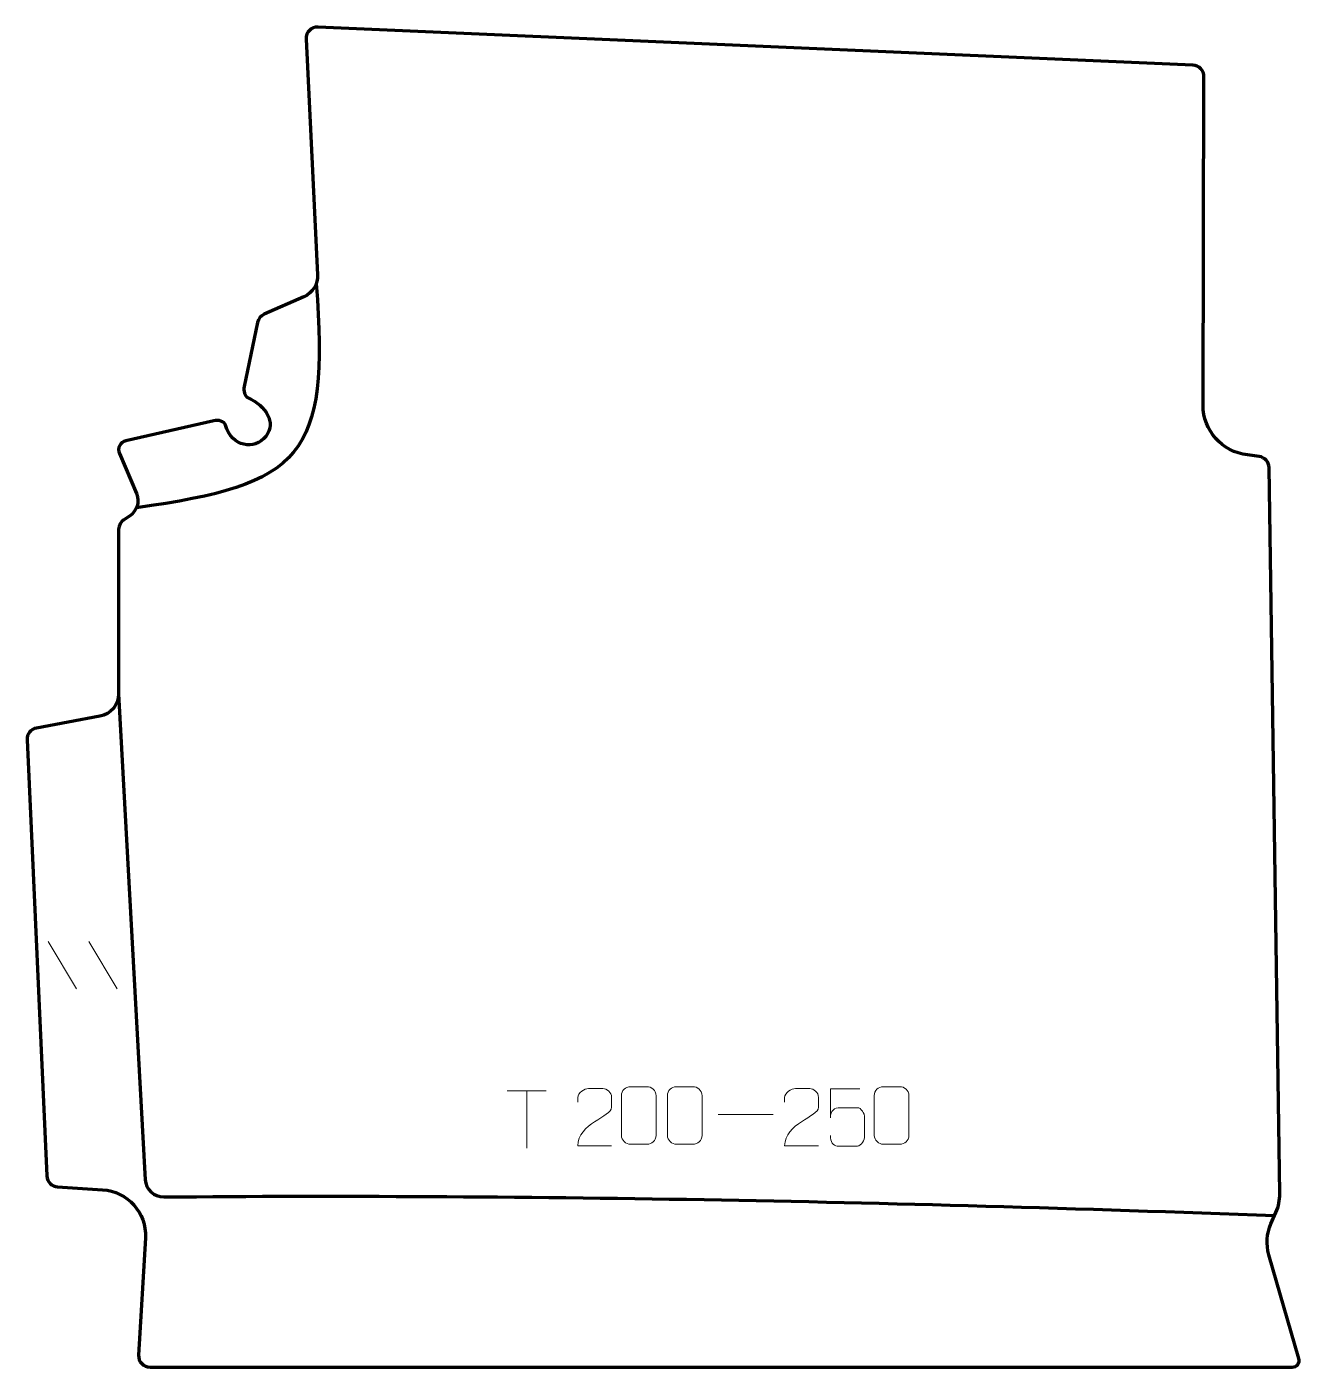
# Model space of a CAD drawing. Header units: millimetres. Extents: x -277 to 277, y -291 to 292.
import ezdxf

# ---------------------------------------------------------------- set-up
doc = ezdxf.new("R2010")
doc.units = ezdxf.units.MM
doc.header["$MEASUREMENT"] = 0
for name, color, linetype in [('layer 1', 7, 'Continuous'), ('layer 2', 7, 'Continuous'), ('layer 3', 7, 'Continuous')]:
    doc.layers.add(name, color=color, linetype=linetype)

msp = doc.modelspace()

# ---------------------------------------------------------------- linework, layer by layer
at = {"layer": 'layer 1', "color": 250, "lineweight": 9}
for points in [[(-267.602, -106.3613), (-267.602, -106.3613), (-255.2377, -126.9056), (-255.2377, -126.9056)], [(-249.8721, -106.3613), (-249.8721, -106.3613), (-237.5078, -126.9056), (-237.5078, -126.9056)], [(-67.8076, -171.2746), (-67.8076, -171.2746), (-50.8204, -171.2746), (-50.8204, -171.2746)], [(-59.3138, -196.2046), (-59.3138, -196.2046), (-59.3138, -171.2511), (-59.3138, -171.2511)], [(23.9471, -181.6112), (23.9471, -181.6112), (47.9251, -181.6112), (47.9251, -181.6112)]]:
    msp.add_open_spline(points, degree=3, dxfattribs=at)
for points, knots in [([(-22.3884, -195.2705), (-27.3028, -195.2702), (-32.2172, -195.2702), (-37.1313, -195.2705), (-37.1313, -195.2705), (-37.1313, -185.3382), (-22.4803, -182.697), (-22.3884, -178.3867), (-22.3884, -178.3867), (-22.3887, -176.9626), (-22.3887, -175.5389), (-22.3884, -174.1156), (-22.3884, -174.1156), (-22.4053, -172.0385), (-24.5281, -170.3137), (-26.1991, -170.2964), (-26.1991, -170.2964), (-28.2723, -170.2968), (-30.3452, -170.2968), (-32.4176, -170.2964), (-32.4176, -170.2964), (-34.2397, -170.2799), (-37.0644, -172.072), (-37.1313, -174.1656), (-37.1313, -174.1656), (-37.1313, -174.1656), (-37.1313, -176.2204), (-37.1313, -176.2204)], [0, 0, 0, 0, 0.125, 0.125, 0.125, 0.125, 0.25, 0.25, 0.25, 0.25, 0.375, 0.375, 0.375, 0.375, 0.5, 0.5, 0.5, 0.5, 0.625, 0.625, 0.625, 0.625, 0.75, 0.75, 0.75, 0.75, 1, 1, 1, 1]), ([(-14.1796, -169.4849), (-11.8135, -169.4849), (-9.447, -169.4849), (-7.0805, -169.4849), (-7.0805, -169.4849), (-5.1, -169.4493), (-3.074, -170.9436), (-3.0469, -173.3857), (-3.0469, -173.3857), (-3.0473, -179.1431), (-3.0473, -184.9009), (-3.0469, -190.6591), (-3.0469, -190.6591), (-3.189, -192.9867), (-4.8954, -194.469), (-7.0805, -194.4798), (-7.0805, -194.4798), (-9.4529, -194.4794), (-11.8253, -194.4794), (-14.1973, -194.4798), (-14.1973, -194.4798), (-16.1558, -194.5854), (-18.1622, -192.6975), (-18.1508, -190.6765), (-18.1508, -190.6765), (-18.1504, -184.8959), (-18.1504, -179.1156), (-18.1508, -173.3358), (-18.1508, -173.3358), (-18.1465, -171.1938), (-16.3694, -169.4713), (-14.1796, -169.4849)], [0, 0, 0, 0, 0.11111111, 0.11111111, 0.11111111, 0.11111111, 0.22222222, 0.22222222, 0.22222222, 0.22222222, 0.33333333, 0.33333333, 0.33333333, 0.33333333, 0.44444444, 0.44444444, 0.44444444, 0.44444444, 0.55555556, 0.55555556, 0.55555556, 0.55555556, 0.66666667, 0.66666667, 0.66666667, 0.66666667, 0.77777778, 0.77777778, 0.77777778, 0.77777778, 1, 1, 1, 1]), ([(5.8204, -169.4849), (8.1865, -169.4849), (10.553, -169.4849), (12.9195, -169.4849), (12.9195, -169.4849), (14.9, -169.4493), (16.926, -170.9436), (16.9531, -173.3857), (16.9531, -173.3857), (16.9527, -179.1431), (16.9527, -184.9009), (16.9531, -190.6591), (16.9531, -190.6591), (16.811, -192.9867), (15.1046, -194.469), (12.9195, -194.4798), (12.9195, -194.4798), (10.5471, -194.4794), (8.1747, -194.4794), (5.8027, -194.4798), (5.8027, -194.4798), (3.8442, -194.5854), (1.8378, -192.6975), (1.8492, -190.6765), (1.8492, -190.6765), (1.8496, -184.8959), (1.8496, -179.1156), (1.8492, -173.3358), (1.8492, -173.3358), (1.8535, -171.1938), (3.6306, -169.4713), (5.8204, -169.4849)], [0, 0, 0, 0, 0.11111111, 0.11111111, 0.11111111, 0.11111111, 0.22222222, 0.22222222, 0.22222222, 0.22222222, 0.33333333, 0.33333333, 0.33333333, 0.33333333, 0.44444444, 0.44444444, 0.44444444, 0.44444444, 0.55555556, 0.55555556, 0.55555556, 0.55555556, 0.66666667, 0.66666667, 0.66666667, 0.66666667, 0.77777778, 0.77777778, 0.77777778, 0.77777778, 1, 1, 1, 1]), ([(67.6116, -195.2705), (62.6972, -195.2702), (57.7828, -195.2702), (52.8687, -195.2705), (52.8687, -195.2705), (52.8687, -185.3382), (67.5197, -182.697), (67.6116, -178.3867), (67.6116, -178.3867), (67.6113, -176.9626), (67.6113, -175.5389), (67.6116, -174.1156), (67.6116, -174.1156), (67.5947, -172.0385), (65.4719, -170.3137), (63.8009, -170.2964), (63.8009, -170.2964), (61.7277, -170.2968), (59.6548, -170.2968), (57.5824, -170.2964), (57.5824, -170.2964), (55.7603, -170.2799), (52.9356, -172.072), (52.8687, -174.1656), (52.8687, -174.1656), (52.8687, -174.1656), (52.8687, -176.2204), (52.8687, -176.2204)], [0, 0, 0, 0, 0.125, 0.125, 0.125, 0.125, 0.25, 0.25, 0.25, 0.25, 0.375, 0.375, 0.375, 0.375, 0.5, 0.5, 0.5, 0.5, 0.625, 0.625, 0.625, 0.625, 0.75, 0.75, 0.75, 0.75, 1, 1, 1, 1]), ([(85.6057, -170.3646), (85.6057, -170.3646), (72.754, -170.3646), (72.754, -170.3646), (72.754, -170.3646), (72.7543, -174.5952), (72.7543, -178.8261), (72.754, -183.0573), (72.754, -183.0573), (72.7537, -179.7472), (74.3847, -178.6754), (77.1967, -178.6149), (77.1967, -178.6149), (79.6363, -178.6146), (82.0758, -178.6146), (84.515, -178.6149), (84.515, -178.6149), (86.1648, -178.6081), (87.6397, -180.9886), (87.6682, -183.0573), (87.6682, -183.0573), (87.6679, -185.6446), (87.6679, -188.2322), (87.6682, -190.8199), (87.6682, -190.8199), (87.7144, -192.7793), (86.215, -195.2156), (84.5891, -195.2741), (84.5891, -195.2741), (82.6326, -195.2738), (77.7376, -195.2738), (75.7806, -195.2741), (75.7806, -195.2741), (73.9351, -195.2829), (72.828, -193.3181), (72.8072, -190.767)], [0, 0, 0, 0, 0.1, 0.1, 0.1, 0.1, 0.2, 0.2, 0.2, 0.2, 0.3, 0.3, 0.3, 0.3, 0.4, 0.4, 0.4, 0.4, 0.5, 0.5, 0.5, 0.5, 0.6, 0.6, 0.6, 0.6, 0.7, 0.7, 0.7, 0.7, 0.8, 0.8, 0.8, 0.8, 1, 1, 1, 1]), ([(95.8204, -169.4849), (98.1865, -169.4849), (100.553, -169.4849), (102.9195, -169.4849), (102.9195, -169.4849), (104.9, -169.4493), (106.926, -170.9436), (106.9531, -173.3857), (106.9531, -173.3857), (106.9527, -179.1431), (106.9527, -184.9009), (106.9531, -190.6591), (106.9531, -190.6591), (106.811, -192.9867), (105.1046, -194.469), (102.9195, -194.4798), (102.9195, -194.4798), (100.5471, -194.4794), (98.1747, -194.4794), (95.8027, -194.4798), (95.8027, -194.4798), (93.8442, -194.5854), (91.8378, -192.6975), (91.8492, -190.6765), (91.8492, -190.6765), (91.8496, -184.8959), (91.8496, -179.1156), (91.8492, -173.3358), (91.8492, -173.3358), (91.8535, -171.1938), (93.6306, -169.4713), (95.8204, -169.4849)], [0, 0, 0, 0, 0.11111111, 0.11111111, 0.11111111, 0.11111111, 0.22222222, 0.22222222, 0.22222222, 0.22222222, 0.33333333, 0.33333333, 0.33333333, 0.33333333, 0.44444444, 0.44444444, 0.44444444, 0.44444444, 0.55555556, 0.55555556, 0.55555556, 0.55555556, 0.66666667, 0.66666667, 0.66666667, 0.66666667, 0.77777778, 0.77777778, 0.77777778, 0.77777778, 1, 1, 1, 1])]:
    msp.add_open_spline(points, degree=3, knots=knots, dxfattribs=at)
at = {"layer": 'layer 2', "color": 12, "lineweight": 200}
msp.add_open_spline([(273.7228, -291.4998), (273.7228, -291.4998), (-223.2091, -291.4998), (-223.2091, -291.4998), (-223.2091, -291.4998), (-226.0832, -291.4998), (-228.3657, -289.0996), (-228.2013, -286.2506), (-228.2013, -286.2506), (-228.2013, -286.2506), (-225.2581, -235.2336), (-225.2581, -235.2336), (-225.2581, -235.2336), (-224.6291, -224.3309), (-232.9811, -214.9694), (-243.9553, -214.2758), (-243.9553, -214.2758), (-243.9553, -214.2758), (-263.472, -213.0425), (-263.472, -213.0425), (-263.472, -213.0425), (-266.0191, -212.8813), (-268.0352, -210.8409), (-268.1495, -208.3094), (-268.1495, -208.3094), (-268.1495, -208.3094), (-276.7188, -18.5387), (-276.7188, -18.5387), (-276.7188, -18.5387), (-276.8303, -16.0655), (-275.0907, -13.8889), (-272.6407, -13.4348), (-272.6407, -13.4348), (-272.6407, -13.4348), (-245.0368, -8.3205), (-245.0368, -8.3205), (-245.0368, -8.3205), (-240.3033, -7.4437), (-236.8712, -3.3404), (-236.8712, 1.4422), (-236.8712, 1.4422), (-236.8712, 1.4422), (-236.8712, 73.0062), (-236.8712, 73.0062), (-236.8712, 73.0062), (-236.8712, 74.6818), (-236.0196, 76.2447), (-234.6074, 77.1619), (-234.6074, 77.1619), (-234.6074, 77.1619), (-232.103, 78.7882), (-232.103, 78.7882), (-232.103, 78.7882), (-228.8659, 80.8903), (-227.6065, 84.9914), (-229.1118, 88.5298), (-229.1118, 88.5298), (-229.1118, 88.5298), (-236.5653, 106.0474), (-236.5653, 106.0474), (-236.5653, 106.0474), (-237.5477, 108.3568), (-236.1568, 110.9816), (-233.6835, 111.485), (-233.6835, 111.485), (-233.6835, 111.485), (-195.4324, 120.2509), (-195.4324, 120.2509), (-195.4324, 120.2509), (-193.492, 120.6461), (-190.896, 120.154), (-190.3528, 118.2626), (-190.3528, 118.2626), (-187.6437, 108.8301), (-177.7342, 107.2785), (-172.8701, 113.4072), (-172.8701, 113.4072), (-168.006, 119.5358), (-173.0719, 126.8857), (-180.4739, 130.2167), (-180.4739, 130.2167), (-182.1871, 130.9876), (-182.628, 133.2711), (-182.247, 135.1001), (-182.247, 135.1001), (-182.247, 135.1001), (-176.4301, 163.0199), (-176.4301, 163.0199), (-176.4301, 163.0199), (-176.1045, 164.5845), (-175.0402, 165.8976), (-173.5712, 166.5484), (-173.5712, 166.5484), (-173.5712, 166.5484), (-156.2569, 174.2199), (-156.2569, 174.2199), (-156.2569, 174.2199), (-152.4924, 175.8879), (-150.1443, 179.6789), (-150.3429, 183.7681), (-150.3429, 183.7681), (-150.3429, 183.7681), (-155.3269, 286.2953), (-155.3269, 286.2953), (-155.3269, 286.2953), (-155.4687, 289.2145), (-153.0536, 291.6235), (-150.1136, 291.4953), (-150.1136, 291.4953), (-150.1136, 291.4953), (230.4768, 274.9282), (230.4768, 274.9282), (230.4768, 274.9282), (233.1551, 274.8115), (235.264, 272.618), (235.2577, 269.9556), (235.2577, 269.9556), (235.2577, 269.9556), (234.9169, 127.0752), (234.9169, 127.0752), (234.9169, 127.0752), (234.8904, 116.037), (243.1589, 106.7133), (254.1881, 105.3442), (254.1881, 105.3442), (254.1881, 105.3442), (259.242, 104.7167), (259.242, 104.7167), (259.242, 104.7167), (261.7167, 104.4098), (263.585, 102.3386), (263.6214, 99.8623), (263.6214, 99.8623), (263.6214, 99.8623), (268.2759, -215.9851), (268.2759, -215.9851), (268.2759, -215.9851), (268.3176, -218.8137), (267.7499, -221.6189), (266.6119, -224.2122), (266.6119, -224.2122), (266.6119, -224.2122), (264.4412, -229.1572), (264.4412, -229.1572), (264.4412, -229.1572), (262.5824, -233.3922), (262.2681, -238.1383), (263.5529, -242.5781), (263.5529, -242.5781), (263.5529, -242.5781), (276.6061, -287.6978), (276.6061, -287.6978), (276.6061, -287.6978), (277.1568, -289.602), (275.7174, -291.4998), (273.7228, -291.4998)], degree=3, knots=[0, 0, 0, 0, 0.025, 0.025, 0.025, 0.025, 0.05, 0.05, 0.05, 0.05, 0.075, 0.075, 0.075, 0.075, 0.1, 0.1, 0.1, 0.1, 0.125, 0.125, 0.125, 0.125, 0.15, 0.15, 0.15, 0.15, 0.175, 0.175, 0.175, 0.175, 0.2, 0.2, 0.2, 0.2, 0.225, 0.225, 0.225, 0.225, 0.25, 0.25, 0.25, 0.25, 0.275, 0.275, 0.275, 0.275, 0.3, 0.3, 0.3, 0.3, 0.325, 0.325, 0.325, 0.325, 0.35, 0.35, 0.35, 0.35, 0.375, 0.375, 0.375, 0.375, 0.4, 0.4, 0.4, 0.4, 0.425, 0.425, 0.425, 0.425, 0.45, 0.45, 0.45, 0.45, 0.475, 0.475, 0.475, 0.475, 0.5, 0.5, 0.5, 0.5, 0.525, 0.525, 0.525, 0.525, 0.55, 0.55, 0.55, 0.55, 0.575, 0.575, 0.575, 0.575, 0.6, 0.6, 0.6, 0.6, 0.625, 0.625, 0.625, 0.625, 0.65, 0.65, 0.65, 0.65, 0.675, 0.675, 0.675, 0.675, 0.7, 0.7, 0.7, 0.7, 0.725, 0.725, 0.725, 0.725, 0.75, 0.75, 0.75, 0.75, 0.775, 0.775, 0.775, 0.775, 0.8, 0.8, 0.8, 0.8, 0.825, 0.825, 0.825, 0.825, 0.85, 0.85, 0.85, 0.85, 0.875, 0.875, 0.875, 0.875, 0.9, 0.9, 0.9, 0.9, 0.925, 0.925, 0.925, 0.925, 0.95, 0.95, 0.95, 0.95, 1, 1, 1, 1], dxfattribs=at)
at = {"layer": 'layer 3', "color": 142, "lineweight": 200}
msp.add_open_spline([(-150.919, 179.9389), (-145.0493, 104.0167), (-157.1115, 92.5865), (-229.1145, 82.3391)], degree=3, dxfattribs=at)
msp.add_open_spline([(-236.871, 1.4421), (-236.871, 1.4421), (-225.3323, -209.9207), (-225.3323, -209.9207), (-225.3323, -209.9207), (-225.1006, -214.1647), (-221.5477, -217.4734), (-217.2685, -217.4349), (-217.2685, -217.4349), (-65.4386, -216.0677), (96.6303, -219.1919), (266.0324, -225.532)], degree=3, knots=[0, 0, 0, 0, 0.25, 0.25, 0.25, 0.25, 0.5, 0.5, 0.5, 0.5, 1, 1, 1, 1], dxfattribs=at)

doc.saveas('drawing.dxf')
